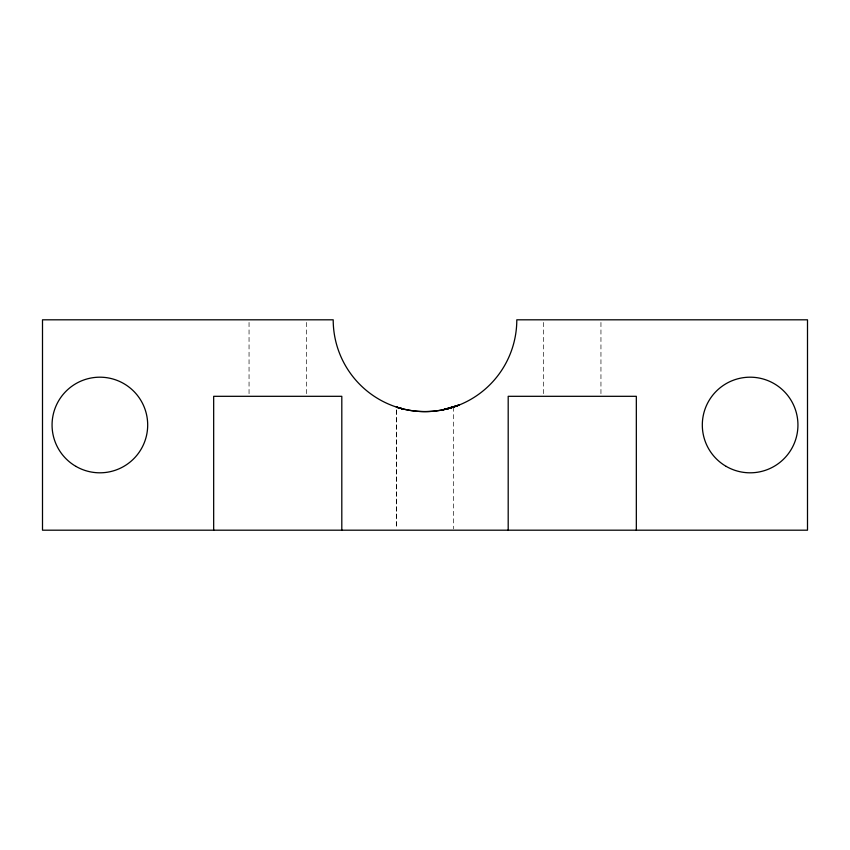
<?xml version="1.0" encoding="UTF-8"?>
<svg xmlns="http://www.w3.org/2000/svg" width="850" height="850" viewBox="0 0 850 850"><rect width="100%" height="100%" fill="white"/><g stroke="black" fill="none" stroke-linecap="round" stroke-linejoin="round"><path stroke-width="0.64" stroke-dasharray="4.25 3.19" d="M396.376 409.7L396.312 527.542L396.472 407.118M453.571 407.118L453.688 528.859M600.95 322.447L600.95 393.678M543.575 322.447L543.575 393.678M306.425 322.447L306.425 396.312M249.05 322.447L249.05 396.312"/><path stroke-width="1.27" d="M448.014 408.669L445.283 409.296L453.369 407.118A91.8 91.8 0 0 0 516.8 319.812L807.5 319.812L807.5 530.188L42.5 530.188L42.5 319.812L333.2 319.812A91.8 91.8 0 0 0 447.833 408.733L458.798 405.163L442.202 409.987L458.798 405.163C438.993 412.941 416.596 413.716 396.376 407.054L402.167 408.733L396.472 407.118L399.181 407.883M447.833 408.733L453.369 407.118M452.922 407.182L453.539 407.118M400.159 408.149L402.167 408.733M636.331 530.188L636.331 396.312L508.194 396.312L508.194 530.188M341.806 530.188L341.806 396.312L213.669 396.312L213.669 530.188M726.219 466.406A47.812 47.812 0 0 0 797.938 425A47.812 47.812 0 0 0 726.219 383.594A47.812 47.812 0 0 0 726.219 466.406M75.969 466.406A47.812 47.812 0 0 0 147.688 425A47.812 47.812 0 0 0 75.969 383.594A47.812 47.812 0 0 0 75.969 466.406"/></g></svg>
